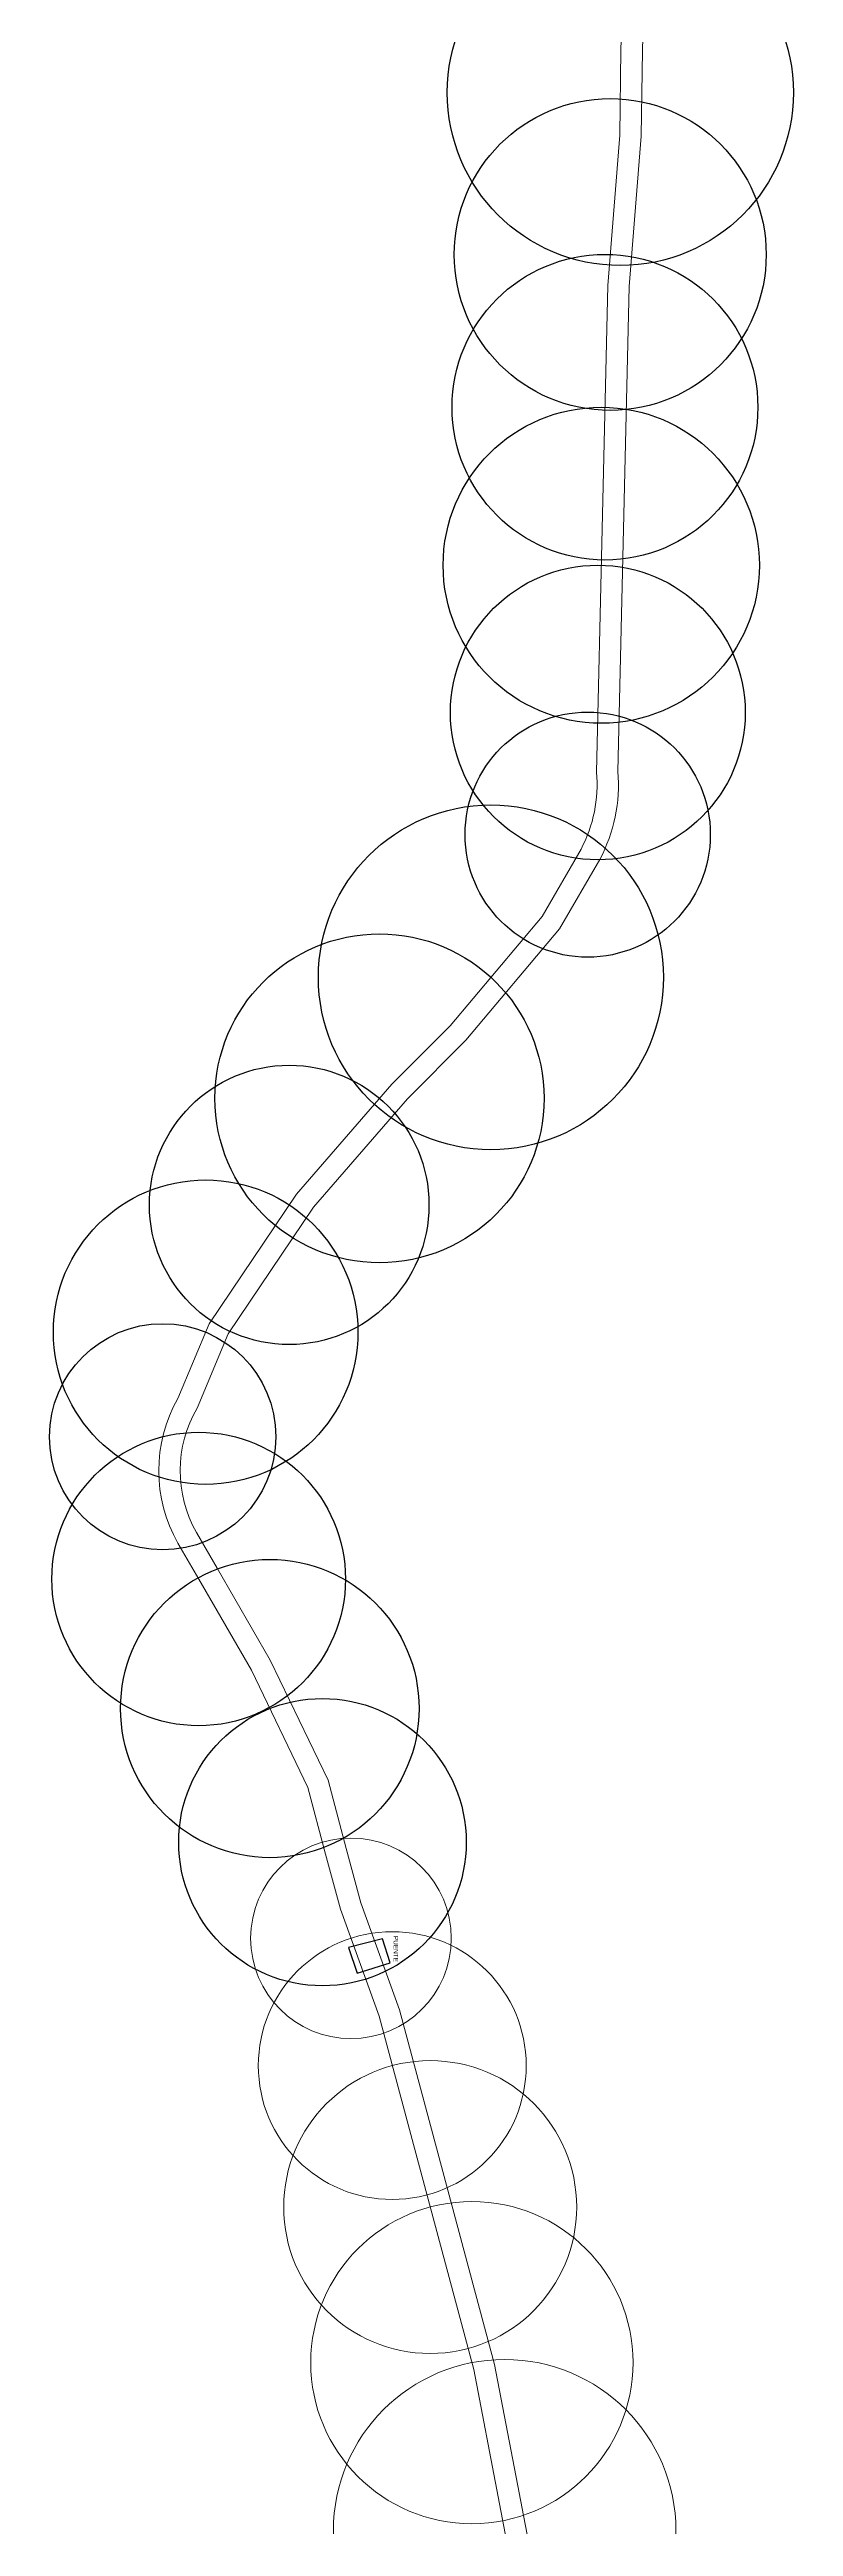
# Model space of a CAD drawing. Header units: metres. Extents: x 383199 to 385363, y 1493349 to 1497259.
# Drawn here: x 384422 to 384665, y 1495374 to 1496184 of the extents above; entities that cross this region are included whole.
import ezdxf

# ---------------------------------------------------------------- set-up
doc = ezdxf.new("R2010")
doc.units = ezdxf.units.M
doc.layers.add('_LOTLINE', color=4, linetype='Continuous', lineweight=0)
doc.layers.add('_POLEPED', color=7, linetype='Continuous', lineweight=0)
doc.styles.get("Standard").update_dxf_attribs({"font": 'arial.ttf'})

msp = doc.modelspace()

# ---------------------------------------------------------------- linework, layer by layer
msp.add_lwpolyline([(384519.39, 1495563.34), (384522.21, 1495554.87), (384533.02, 1495558.28), (384530.52, 1495566.17)], close=True)
for centre, radius in [((384608.25, 1496170.25), 56.6), ((384604.94, 1496117.25), 51), ((384603.21, 1496067.28), 50), ((384602.01, 1496015.59), 51.7), ((384600.89, 1495967.4), 48.2), ((384597.57, 1495927.44), 40.1), ((384565.93, 1495880.75), 56.4), ((384529.5, 1495841.16), 53.8), ((384499.98, 1495806.27), 45.7), ((384472.65, 1495764.64), 49.8), ((384458.61, 1495730.41), 37), ((384470.37, 1495683.87), 48), ((384493.63, 1495641.49), 48.8), ((384510.85, 1495597.76), 47)]:
    msp.add_circle(centre, radius)
at = {"layer": '_LOTLINE'}
for points in [[(384615.45, 1496184.03), (384615.87, 1496196.85), (384615.84, 1496201.68, -0.070372), (384625.87, 1496246.08), (384636.86, 1496271.52), (384651.23, 1496304.81), (384655.33, 1496316.69)], [(384608.46, 1496184.26), (384608.87, 1496196.94), (384608.84, 1496201.94, -0.071068), (384619.38, 1496248.71), (384630.43, 1496274.3), (384630.92, 1496275.42)], [(384576.2, 1495342.4), (384568.31, 1495383.53), (384560.3, 1495425.26), (384541.8, 1495494.33), (384529.34, 1495540.81), (384516.73, 1495575.82), (384511.89, 1495593.88), (384506.07, 1495615.6), (384487.6, 1495654.03), (384470.37, 1495683.87), (384463.57, 1495695.65, -0.26438), (384463.54, 1495742.9), (384473.8, 1495767.39), (384502.33, 1495809.76), (384533.51, 1495845.79), (384552.59, 1495864.87), (384582.66, 1495900.66), (384595.39, 1495922.71, 0.146837), (384600.44, 1495947.84), (384604.14, 1496107.15), (384608.04, 1496156.25), (384608.46, 1496184.26)], [(384583.15, 1495343.31), (384575.18, 1495384.84), (384567.13, 1495426.83), (384548.56, 1495496.15), (384536.03, 1495542.91), (384523.41, 1495577.92), (384518.65, 1495595.69), (384512.66, 1495618.05), (384493.8, 1495657.3), (384476.43, 1495687.37), (384469.64, 1495699.13, -0.266884), (384469.83, 1495739.8), (384479.99, 1495764.05), (384507.9, 1495805.5), (384538.64, 1495841.02), (384557.75, 1495860.13), (384588.41, 1495896.63), (384601.51, 1495919.31, 0.145349), (384607.45, 1495948.07), (384611.13, 1496106.79), (384615.03, 1496155.92), (384615.45, 1496184.03)]]:
    msp.add_lwpolyline(points, format="xyb", dxfattribs=at)
at = {"layer": '_POLEPED'}
for centre, radius in [((384520.16, 1495566.3), 32.8), ((384533.67, 1495524.64), 43.8), ((384546.07, 1495478.37), 47.9), ((384559.71, 1495427.47), 52.7), ((384570.42, 1495372.5), 56)]:
    msp.add_circle(centre, radius, dxfattribs=at)

# ---------------------------------------------------------------- texts
msp.add_text('PUENTE', height=1.5, rotation=270).set_placement((384534.1, 1495567.08))

doc.saveas('drawing.dxf')
